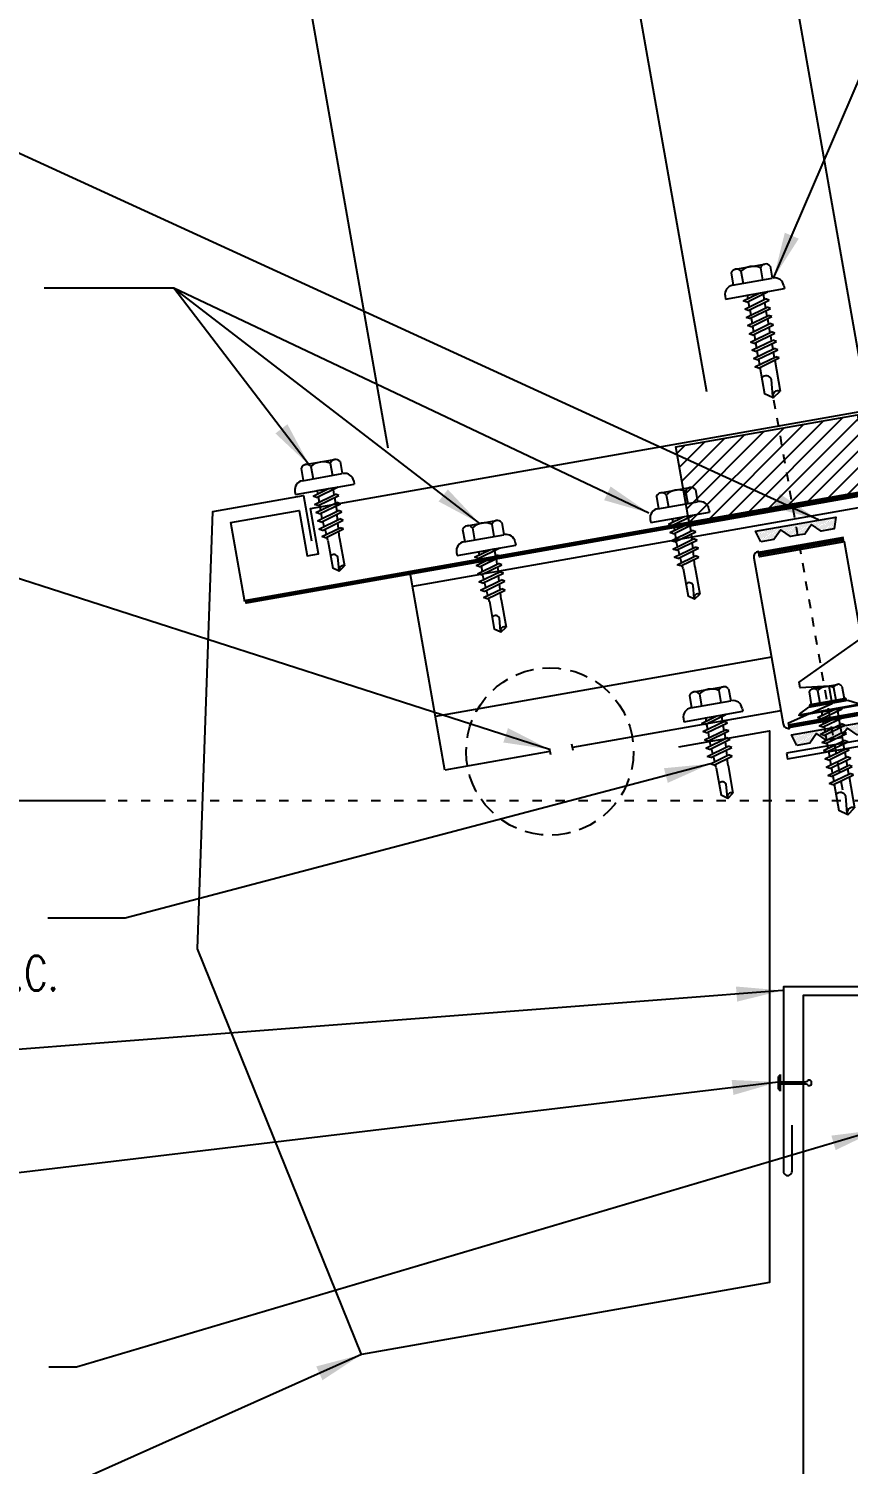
# Model space of a CAD drawing. Header units: inches. Extents: x 0.6 to 40.8, y 2.9 to 49.7.
# Drawn here: x 14.4 to 23.3, y 15.14 to 30.73 of the extents above; entities that cross this region are included whole.
import ezdxf

# ---------------------------------------------------------------- set-up
doc = ezdxf.new("R2010")
doc.units = ezdxf.units.IN
doc.header["$MEASUREMENT"] = 0
for name, pattern in [('ACAD_ISO07W100', [3, 0, -3]), ('DASH3', [0.125, 0.0625, -0.0625]), ('HIDDEN', [0.375, 0.25, -0.125])]:
    doc.linetypes.add(name, pattern=pattern)
for name, color, linetype in [('ANNOBJ', 7, 'Continuous'), ('CLO', 3, 'Continuous'), ('DIM', 7, 'Continuous'), ('FASTENER', 9, 'Continuous'), ('PANEL', 11, 'Continuous'), ('SEALANT', 8, 'Continuous'), ('STLA', 12, 'Continuous'), ('STLB', 5, 'Continuous'), ('TAPE', 8, 'Continuous'), ('TEXT', 2, 'Continuous'), ('TRIM', 6, 'Continuous')]:
    doc.layers.add(name, color=color, linetype=linetype)
doc.styles.add('TEXT1', font='ROMANS.shx', dxfattribs={"width": 0.75, "height": 0.375})
doc.dimstyles.new('DETAIL', dxfattribs={"dimscale": 4, "dimtxt": 0.09375, "dimasz": 0.0625, "dimexe": 0.0625, "dimexo": 0.125, "dimgap": 0.0625, "dimtad": 1, "dimdec": 4, "dimzin": 3, "dimdsep": 46, "dimlunit": 4, "dimtxsty": 'TEXT1', "dimblk": 'ARCHTICK', "dimcen": 0.0625, "dimclrd": 7, "dimclre": 7, "dimclrt": 2, "dimadec": 0, "dimazin": 0, "dimtfac": 0.59375, "dimtdec": 4, "dimtmove": 0, "dimatfit": 3, "dimfxl": 0, "dimfrac": 2, "dimtolj": 1, "dimtzin": 3, "dimarcsym": 0})
doc.dimstyles.new('DETAIL$7', dxfattribs={"dimscale": 4, "dimtxt": 0.09375, "dimasz": 0.125, "dimexe": 0.0625, "dimexo": 0.125, "dimgap": 0.0625, "dimtad": 1, "dimdec": 4, "dimzin": 3, "dimdsep": 46, "dimlunit": 4, "dimtxsty": 'TEXT1', "dimblk": 'ARCHTICK', "dimcen": 0.0625, "dimclrd": 7, "dimclre": 7, "dimclrt": 2, "dimadec": 0, "dimazin": 0, "dimtfac": 0.59375, "dimtdec": 4, "dimtmove": 0, "dimatfit": 3, "dimfxl": 0, "dimfrac": 2, "dimtolj": 1, "dimtzin": 3, "dimarcsym": 0})

# ---------------------------------------------------------------- blocks, each defined once
blk = doc.blocks.new('MB_GSTRP')
at = {"layer": 'STLB'}
blk.add_lwpolyline([(0, -0.875), (0, 0), (0.75, 0), (0.75, -0.5), (0.875, -0.5), (0.875, 0), (9.125, 0), (9.125, -0.5), (9.25, -0.5), (9.25, 0), (10, 0), (10, -0.875)], dxfattribs=at)
at = {"layer": 'STLB', "const_width": 0.0478}
blk.add_lwpolyline([(10, -0.875), (0, -0.875)], dxfattribs=at)
blk = doc.blocks.new('MB_DW4')
at = {"layer": 'FASTENER'}
for p, q in [((-0.163, 0.337), (0.159, 0.337)), ((-0.226, 0.171), (0.214, 0.171)), ((-0.217, 0.305), (-0.217, 0.171)), ((-0.108, 0.305), (-0.108, 0.171)), ((0.105, 0.305), (0.105, 0.171)), ((0.214, 0.305), (0.214, 0.171)), ((-0.326, 0.071), (-0.326, 0.037)), ((-0.326, 0.037), (0.322, 0.037)), ((-0.141, -0.014), (0.037, 0.037)), ((-0.105, -0.034), (0.137, 0.035)), ((-0.088, 0.037), (-0.088, 0.001)), ((-0.088, 0.037), (0.085, 0.037)), ((0.085, 0.037), (0.134, 0.037)), ((0.085, 0.02), (0.085, -0.041)), ((0.137, 0.035), (0.134, 0.037)), ((0.322, 0.071), (0.322, 0.037)), ((-0.105, -0.034), (-0.141, -0.014)), ((-0.141, -0.105), (0.102, -0.036)), ((-0.105, -0.125), (-0.141, -0.105)), ((-0.141, -0.196), (0.102, -0.127)), ((-0.105, -0.125), (0.137, -0.056)), ((-0.105, -0.216), (0.137, -0.147)), ((-0.088, -0.029), (-0.088, -0.09)), ((-0.088, -0.12), (-0.088, -0.181)), ((0.085, -0.071), (0.085, -0.131)), ((0.137, -0.056), (0.102, -0.036)), ((0.137, -0.147), (0.102, -0.127)), ((-0.105, -0.216), (-0.141, -0.196)), ((-0.141, -0.287), (0.102, -0.217)), ((-0.105, -0.307), (-0.141, -0.287)), ((-0.141, -0.378), (0.102, -0.308)), ((-0.105, -0.307), (0.137, -0.238)), ((-0.084, -0.27), (-0.088, -0.211)), ((-0.078, -0.36), (-0.082, -0.3)), ((0.077, -0.315), (0.082, -0.253)), ((0.084, -0.223), (0.085, -0.211)), ((0.085, -0.162), (0.085, -0.211)), ((0.137, -0.238), (0.102, -0.217)), ((0.137, -0.328), (0.102, -0.308)), ((-0.105, -0.398), (-0.141, -0.378)), ((-0.122, -0.463), (0.089, -0.403)), ((-0.086, -0.483), (-0.122, -0.463)), ((-0.105, -0.398), (0.137, -0.328)), ((-0.086, -0.483), (0.124, -0.423)), ((-0.071, -0.449), (-0.075, -0.389)), ((0.063, -0.515), (0.068, -0.439)), ((0.071, -0.408), (0.075, -0.346)), ((0.124, -0.423), (0.089, -0.403)), ((-0.066, -0.516), (-0.069, -0.478)), ((-0.066, -0.516), (-0.066, -0.82)), ((0.063, -0.516), (0.063, -0.82)), ((-0.003, -0.854), (0.009, -0.714)), ((-0.002, -0.866), (-0.066, -0.82)), ((-0.002, -0.866), (0.063, -0.82))]:
    blk.add_line(p, q, dxfattribs=at)
for centre, radius, start, end in [((-0.163, 0.274), 0.0628, 29.8754, 150.1246), ((-0.002, 0.141), 0.196, 56.9974, 123.0026), ((0.159, 0.274), 0.0628, 29.8754, 150.1246), ((-0.226, 0.071), 0.1, 90, 180), ((0.222, 0.071), 0.1, 0, 90), ((0.073, -0.516), 0.01, 175.9484, 180), ((-0.036, -0.723), 0.0461, 11.1445, 130.906), ((0.039, -0.855), 0.0422, 55.4585, 194.8454)]:
    blk.add_arc(centre, radius, start, end, dxfattribs=at)
blk = doc.blocks.new('MB_DW3')
at = {"layer": 'FASTENER'}
for p, q in [((-0.161, 0.337), (0.161, 0.337)), ((-0.224, 0.171), (0.215, 0.171)), ((-0.215, 0.305), (-0.215, 0.171)), ((-0.107, 0.305), (-0.107, 0.171)), ((0.107, 0.305), (0.107, 0.171)), ((0.215, 0.305), (0.215, 0.171)), ((-0.324, 0.071), (-0.324, 0.037)), ((-0.324, 0.037), (0.324, 0.037)), ((-0.139, -0.016), (0.046, 0.037)), ((-0.104, -0.036), (0.139, 0.033)), ((-0.086, 0.037), (0.086, 0.037)), ((-0.086, 0.037), (-0.086, -0.001)), ((0.086, 0.037), (0.133, 0.037)), ((0.086, 0.018), (0.086, -0.042)), ((0.139, 0.033), (0.133, 0.037)), ((0.324, 0.071), (0.324, 0.037)), ((-0.104, -0.036), (-0.139, -0.016)), ((-0.139, -0.107), (0.104, -0.038)), ((-0.104, -0.127), (-0.139, -0.107)), ((-0.139, -0.198), (0.104, -0.128)), ((-0.104, -0.127), (0.139, -0.058)), ((-0.104, -0.218), (0.139, -0.149)), ((-0.086, -0.031), (-0.086, -0.092)), ((-0.086, -0.122), (-0.086, -0.183)), ((0.086, -0.073), (0.086, -0.133)), ((0.139, -0.058), (0.104, -0.038)), ((0.139, -0.149), (0.104, -0.128)), ((-0.104, -0.218), (-0.139, -0.198)), ((-0.139, -0.289), (0.104, -0.219)), ((-0.104, -0.309), (-0.139, -0.289)), ((-0.139, -0.38), (0.104, -0.31)), ((-0.104, -0.309), (0.139, -0.239)), ((-0.086, -0.213), (-0.086, -0.274)), ((-0.086, -0.304), (-0.086, -0.364)), ((0.086, -0.164), (0.086, -0.224)), ((0.086, -0.255), (0.086, -0.315)), ((0.139, -0.239), (0.104, -0.219)), ((0.139, -0.33), (0.104, -0.31)), ((-0.104, -0.4), (-0.139, -0.38)), ((-0.139, -0.47), (0.104, -0.401)), ((-0.104, -0.4), (0.139, -0.33)), ((-0.104, -0.491), (0.139, -0.421)), ((-0.086, -0.395), (-0.086, -0.455)), ((0.086, -0.345), (0.086, -0.406)), ((0.086, -0.436), (0.086, -0.497)), ((0.139, -0.421), (0.104, -0.401)), ((-0.104, -0.491), (-0.139, -0.47)), ((-0.139, -0.561), (0.104, -0.492)), ((-0.104, -0.581), (-0.139, -0.561)), ((-0.139, -0.652), (0.104, -0.583)), ((-0.104, -0.581), (0.139, -0.512)), ((-0.104, -0.672), (0.139, -0.603)), ((-0.086, -0.486), (-0.086, -0.546)), ((-0.086, -0.577), (-0.086, -0.637)), ((0.086, -0.527), (0.086, -0.588)), ((0.086, -0.618), (0.086, -0.679)), ((0.139, -0.512), (0.104, -0.492)), ((0.139, -0.603), (0.104, -0.583)), ((-0.104, -0.672), (-0.139, -0.652)), ((-0.139, -0.743), (0.104, -0.674)), ((-0.104, -0.763), (-0.139, -0.743)), ((-0.104, -0.763), (0.139, -0.694)), ((-0.086, -0.667), (-0.086, -0.728)), ((-0.086, -0.758), (-0.086, -1.05)), ((0.086, -0.709), (0.086, -1.05)), ((0.139, -0.694), (0.104, -0.674)), ((-0.002, -1.095), (0.014, -0.909)), ((0, -1.111), (-0.086, -1.05)), ((0, -1.111), (0.086, -1.05))]:
    blk.add_line(p, q, dxfattribs=at)
for centre, radius, start, end in [((-0.161, 0.274), 0.0628, 29.8754, 150.1246), ((0, 0.141), 0.196, 56.9974, 123.0026), ((0.161, 0.274), 0.0628, 29.8754, 150.1246), ((-0.224, 0.071), 0.1, 90, 180), ((0.224, 0.071), 0.1, 0, 90), ((-0.046, -0.921), 0.0615, 11.1445, 130.906), ((0.054, -1.097), 0.0563, 55.4585, 194.8454)]:
    blk.add_arc(centre, radius, start, end, dxfattribs=at)
blk = doc.blocks.new('_ArchTick')
at = {"color": 0, "linetype": 'ByBlock', "const_width": 0.15}
blk.add_lwpolyline([(-0.5, -0.5), (0.5, 0.5)], dxfattribs=at)
blk = doc.blocks.new('*D30')
at = {"layer": 'DEFPOINTS', "color": 0}
for p in [(20.07, 36.374), (21.847, 26.294), (18.387, 25.684)]:
    blk.add_point(p, dxfattribs=at)
at = {"layer": 'DIM', "color": 7, "lineweight": -2}
for p, q in [((21.76, 26.787), (20.026, 36.62)), ((16.609, 35.764), (20.07, 36.374)), ((18.3, 26.176), (16.566, 36.01))]:
    blk.add_line(p, q, dxfattribs=at)
at = {"layer": 'DIM', "color": 7, "lineweight": -2, "xscale": 0.25, "yscale": 0.25, "zscale": 0.25}
for p, rotation in [((20.07, 36.374), 10.00000000000033), ((16.609, 35.764), 190.0000000000004)]:
    blk.add_blockref('_ArchTick', p, dxfattribs=dict(at, rotation=rotation))
at = {"layer": 'DIM', "color": 2, "insert": (18.246, 36.596), "char_height": 0.375, "attachment_point": 5, "rotation": 10, "style": 'TEXT1'}
blk.add_mtext('\\A1;3 1/2"', dxfattribs=at)
blk = doc.blocks.new('MB_UDICM')
at = {"layer": 'CLO'}
blk.add_lwpolyline([(0, 1), (0, 0.06, 0.414337), (0.06, 0), (0.06, 0.06), (0.562, 0.187), (0.562, 0.375), (0.25, 0.413), (0.25, 0.476), (1, 0.828), (1, 1.89), (0.06, 1.89), (0.06, 1.95, 0.414214), (0, 1.89)], format="xyb", close=True, dxfattribs=at)
at = {"layer": 'CLO', "const_width": 0.0478}
for points in [[(0.06, 1.926), (1, 1.926)], [(0.06, 0.024), (1.56, 0.024)]]:
    blk.add_lwpolyline(points, dxfattribs=at)
blk = doc.blocks.new('*X4')
at = {"color": 0}
for p, q in [((-0.434, 0.135), (-0.434, 0.135)), ((-0.434, 0.123), (-0.434, 0.123)), ((-0.422, 0.141), (-0.422, 0.141)), ((-0.422, 0.129), (-0.422, 0.129)), ((-0.422, 0.117), (-0.422, 0.117)), ((-0.422, 0.105), (-0.422, 0.105)), ((-0.422, 0.094), (-0.422, 0.094)), ((-0.422, 0.082), (-0.422, 0.082)), ((-0.41, 0.135), (-0.41, 0.135)), ((-0.41, 0.123), (-0.41, 0.123)), ((-0.41, 0.111), (-0.41, 0.111)), ((-0.41, 0.1), (-0.41, 0.1)), ((-0.41, 0.088), (-0.41, 0.088)), ((-0.41, 0.076), (-0.41, 0.076)), ((-0.41, 0.064), (-0.41, 0.064)), ((-0.41, 0.053), (-0.41, 0.053)), ((-0.41, 0.041), (-0.41, 0.041)), ((-0.398, 0.141), (-0.398, 0.141)), ((-0.398, 0.129), (-0.398, 0.129)), ((-0.398, 0.117), (-0.398, 0.117)), ((-0.398, 0.105), (-0.398, 0.105)), ((-0.398, 0.094), (-0.398, 0.094)), ((-0.398, 0.082), (-0.398, 0.082)), ((-0.398, 0.07), (-0.398, 0.07)), ((-0.398, 0.059), (-0.398, 0.059)), ((-0.398, 0.047), (-0.398, 0.047)), ((-0.398, 0.035), (-0.398, 0.035)), ((-0.398, 0.023), (-0.398, 0.023)), ((-0.387, 0.135), (-0.387, 0.135)), ((-0.387, 0.123), (-0.387, 0.123)), ((-0.387, 0.111), (-0.387, 0.111)), ((-0.387, 0.1), (-0.387, 0.1)), ((-0.387, 0.088), (-0.387, 0.088)), ((-0.387, 0.076), (-0.387, 0.076)), ((-0.387, 0.064), (-0.387, 0.064)), ((-0.387, 0.053), (-0.387, 0.053)), ((-0.387, 0.041), (-0.387, 0.041)), ((-0.387, 0.029), (-0.387, 0.029)), ((-0.375, 0.141), (-0.375, 0.141)), ((-0.375, 0.129), (-0.375, 0.129)), ((-0.375, 0.117), (-0.375, 0.117)), ((-0.375, 0.105), (-0.375, 0.105)), ((-0.375, 0.094), (-0.375, 0.094)), ((-0.375, 0.082), (-0.375, 0.082)), ((-0.375, 0.07), (-0.375, 0.07)), ((-0.375, 0.059), (-0.375, 0.059)), ((-0.375, 0.047), (-0.375, 0.047)), ((-0.375, 0.035), (-0.375, 0.035)), ((-0.375, 0.023), (-0.375, 0.023)), ((-0.363, 0.135), (-0.363, 0.135)), ((-0.363, 0.123), (-0.363, 0.123)), ((-0.363, 0.111), (-0.363, 0.111)), ((-0.363, 0.1), (-0.363, 0.1)), ((-0.363, 0.088), (-0.363, 0.088)), ((-0.363, 0.076), (-0.363, 0.076)), ((-0.363, 0.064), (-0.363, 0.064)), ((-0.363, 0.053), (-0.363, 0.053)), ((-0.363, 0.041), (-0.363, 0.041)), ((-0.363, 0.029), (-0.363, 0.029)), ((-0.352, 0.141), (-0.352, 0.141)), ((-0.352, 0.129), (-0.352, 0.129)), ((-0.352, 0.117), (-0.352, 0.117)), ((-0.352, 0.105), (-0.352, 0.105)), ((-0.352, 0.094), (-0.352, 0.094)), ((-0.352, 0.082), (-0.352, 0.082)), ((-0.352, 0.07), (-0.352, 0.07)), ((-0.352, 0.059), (-0.352, 0.059)), ((-0.352, 0.047), (-0.352, 0.047)), ((-0.352, 0.035), (-0.352, 0.035)), ((-0.352, 0.023), (-0.352, 0.023)), ((-0.34, 0.135), (-0.34, 0.135)), ((-0.34, 0.123), (-0.34, 0.123)), ((-0.34, 0.111), (-0.34, 0.111)), ((-0.34, 0.1), (-0.34, 0.1)), ((-0.34, 0.088), (-0.34, 0.088)), ((-0.34, 0.076), (-0.34, 0.076)), ((-0.34, 0.064), (-0.34, 0.064)), ((-0.34, 0.053), (-0.34, 0.053)), ((-0.34, 0.041), (-0.34, 0.041)), ((-0.34, 0.029), (-0.34, 0.029)), ((-0.328, 0.141), (-0.328, 0.141)), ((-0.328, 0.129), (-0.328, 0.129)), ((-0.328, 0.117), (-0.328, 0.117)), ((-0.328, 0.105), (-0.328, 0.105)), ((-0.328, 0.094), (-0.328, 0.094)), ((-0.328, 0.082), (-0.328, 0.082)), ((-0.328, 0.07), (-0.328, 0.07)), ((-0.328, 0.059), (-0.328, 0.059)), ((-0.328, 0.047), (-0.328, 0.047)), ((-0.328, 0.035), (-0.328, 0.035)), ((-0.328, 0.023), (-0.328, 0.023)), ((-0.316, 0.135), (-0.316, 0.135)), ((-0.316, 0.123), (-0.316, 0.123)), ((-0.316, 0.111), (-0.316, 0.111)), ((-0.316, 0.1), (-0.316, 0.1)), ((-0.316, 0.088), (-0.316, 0.088)), ((-0.316, 0.076), (-0.316, 0.076)), ((-0.316, 0.064), (-0.316, 0.064)), ((-0.316, 0.053), (-0.316, 0.053)), ((-0.316, 0.041), (-0.316, 0.041)), ((-0.316, 0.029), (-0.316, 0.029)), ((-0.305, 0.141), (-0.305, 0.141)), ((-0.305, 0.129), (-0.305, 0.129)), ((-0.305, 0.117), (-0.305, 0.117)), ((-0.305, 0.105), (-0.305, 0.105)), ((-0.305, 0.094), (-0.305, 0.094)), ((-0.305, 0.082), (-0.305, 0.082)), ((-0.305, 0.07), (-0.305, 0.07)), ((-0.305, 0.059), (-0.305, 0.059)), ((-0.305, 0.047), (-0.305, 0.047)), ((-0.305, 0.035), (-0.305, 0.035)), ((-0.305, 0.023), (-0.305, 0.023)), ((-0.293, 0.135), (-0.293, 0.135)), ((-0.293, 0.123), (-0.293, 0.123)), ((-0.293, 0.111), (-0.293, 0.111)), ((-0.293, 0.1), (-0.293, 0.1)), ((-0.293, 0.088), (-0.293, 0.088)), ((-0.293, 0.076), (-0.293, 0.076)), ((-0.293, 0.064), (-0.293, 0.064)), ((-0.293, 0.053), (-0.293, 0.053)), ((-0.293, 0.041), (-0.293, 0.041)), ((-0.293, 0.029), (-0.293, 0.029)), ((-0.281, 0.141), (-0.281, 0.141)), ((-0.281, 0.129), (-0.281, 0.129)), ((-0.281, 0.117), (-0.281, 0.117)), ((-0.281, 0.105), (-0.281, 0.105)), ((-0.281, 0.094), (-0.281, 0.094)), ((-0.281, 0.082), (-0.281, 0.082)), ((-0.281, 0.07), (-0.281, 0.07)), ((-0.281, 0.059), (-0.281, 0.059)), ((-0.281, 0.047), (-0.281, 0.047)), ((-0.281, 0.035), (-0.281, 0.035)), ((-0.281, 0.023), (-0.281, 0.023)), ((-0.27, 0.135), (-0.27, 0.135)), ((-0.27, 0.123), (-0.27, 0.123)), ((-0.27, 0.111), (-0.27, 0.111)), ((-0.27, 0.1), (-0.27, 0.1)), ((-0.27, 0.088), (-0.27, 0.088)), ((-0.27, 0.076), (-0.27, 0.076)), ((-0.27, 0.064), (-0.27, 0.064)), ((-0.27, 0.053), (-0.27, 0.053)), ((-0.27, 0.041), (-0.27, 0.041)), ((-0.27, 0.029), (-0.27, 0.029)), ((-0.258, 0.141), (-0.258, 0.141)), ((-0.258, 0.129), (-0.258, 0.129)), ((-0.258, 0.117), (-0.258, 0.117)), ((-0.258, 0.105), (-0.258, 0.105)), ((-0.258, 0.094), (-0.258, 0.094)), ((-0.258, 0.082), (-0.258, 0.082)), ((-0.258, 0.07), (-0.258, 0.07)), ((-0.258, 0.059), (-0.258, 0.059)), ((-0.258, 0.047), (-0.258, 0.047)), ((-0.258, 0.035), (-0.258, 0.035)), ((-0.258, 0.023), (-0.258, 0.023)), ((-0.246, 0.135), (-0.246, 0.135)), ((-0.246, 0.123), (-0.246, 0.123)), ((-0.246, 0.111), (-0.246, 0.111)), ((-0.246, 0.1), (-0.246, 0.1)), ((-0.246, 0.088), (-0.246, 0.088)), ((-0.246, 0.076), (-0.246, 0.076)), ((-0.246, 0.064), (-0.246, 0.064)), ((-0.246, 0.053), (-0.246, 0.053)), ((-0.246, 0.041), (-0.246, 0.041)), ((-0.234, 0.141), (-0.234, 0.141)), ((-0.234, 0.129), (-0.234, 0.129)), ((-0.234, 0.117), (-0.234, 0.117)), ((-0.234, 0.105), (-0.234, 0.105)), ((-0.234, 0.094), (-0.234, 0.094)), ((-0.234, 0.082), (-0.234, 0.082)), ((-0.234, 0.07), (-0.234, 0.07)), ((-0.234, 0.059), (-0.234, 0.059)), ((-0.234, 0.047), (-0.234, 0.047)), ((-0.223, 0.135), (-0.223, 0.135)), ((-0.223, 0.123), (-0.223, 0.123)), ((-0.223, 0.111), (-0.223, 0.111)), ((-0.223, 0.1), (-0.223, 0.1)), ((-0.223, 0.088), (-0.223, 0.088)), ((-0.223, 0.076), (-0.223, 0.076)), ((-0.223, 0.064), (-0.223, 0.064)), ((-0.211, 0.141), (-0.211, 0.141)), ((-0.211, 0.129), (-0.211, 0.129)), ((-0.211, 0.117), (-0.211, 0.117)), ((-0.211, 0.105), (-0.211, 0.105)), ((-0.211, 0.094), (-0.211, 0.094)), ((-0.211, 0.082), (-0.211, 0.082)), ((-0.211, 0.07), (-0.211, 0.07)), ((-0.199, 0.135), (-0.199, 0.135)), ((-0.199, 0.123), (-0.199, 0.123)), ((-0.199, 0.111), (-0.199, 0.111)), ((-0.199, 0.1), (-0.199, 0.1)), ((-0.199, 0.088), (-0.199, 0.088)), ((-0.188, 0.141), (-0.188, 0.141)), ((-0.188, 0.129), (-0.188, 0.129)), ((-0.188, 0.117), (-0.188, 0.117)), ((-0.188, 0.105), (-0.188, 0.105)), ((-0.188, 0.094), (-0.188, 0.094)), ((-0.176, 0.135), (-0.176, 0.135)), ((-0.176, 0.123), (-0.176, 0.123)), ((-0.176, 0.111), (-0.176, 0.111)), ((-0.164, 0.141), (-0.164, 0.141)), ((-0.164, 0.129), (-0.164, 0.129)), ((-0.164, 0.117), (-0.164, 0.117)), ((-0.164, 0.105), (-0.164, 0.105)), ((-0.152, 0.135), (-0.152, 0.135)), ((-0.152, 0.123), (-0.152, 0.123)), ((-0.152, 0.111), (-0.152, 0.111)), ((-0.152, 0.1), (-0.152, 0.1)), ((-0.141, 0.141), (-0.141, 0.141)), ((-0.141, 0.129), (-0.141, 0.129)), ((-0.141, 0.117), (-0.141, 0.117)), ((-0.141, 0.105), (-0.141, 0.105)), ((-0.141, 0.094), (-0.141, 0.094)), ((-0.141, 0.082), (-0.141, 0.082)), ((-0.129, 0.135), (-0.129, 0.135)), ((-0.129, 0.123), (-0.129, 0.123)), ((-0.129, 0.111), (-0.129, 0.111)), ((-0.129, 0.1), (-0.129, 0.1)), ((-0.129, 0.088), (-0.129, 0.088)), ((-0.129, 0.076), (-0.129, 0.076)), ((-0.117, 0.141), (-0.117, 0.141)), ((-0.117, 0.129), (-0.117, 0.129)), ((-0.117, 0.117), (-0.117, 0.117)), ((-0.117, 0.105), (-0.117, 0.105)), ((-0.117, 0.094), (-0.117, 0.094)), ((-0.117, 0.082), (-0.117, 0.082)), ((-0.117, 0.07), (-0.117, 0.07)), ((-0.117, 0.059), (-0.117, 0.059)), ((-0.105, 0.135), (-0.105, 0.135)), ((-0.105, 0.123), (-0.105, 0.123)), ((-0.105, 0.111), (-0.105, 0.111)), ((-0.105, 0.1), (-0.105, 0.1)), ((-0.105, 0.088), (-0.105, 0.088)), ((-0.105, 0.076), (-0.105, 0.076)), ((-0.105, 0.064), (-0.105, 0.064)), ((-0.105, 0.053), (-0.105, 0.053)), ((-0.094, 0.141), (-0.094, 0.141)), ((-0.094, 0.129), (-0.094, 0.129)), ((-0.094, 0.117), (-0.094, 0.117)), ((-0.094, 0.105), (-0.094, 0.105)), ((-0.094, 0.094), (-0.094, 0.094)), ((-0.094, 0.082), (-0.094, 0.082)), ((-0.094, 0.07), (-0.094, 0.07)), ((-0.094, 0.059), (-0.094, 0.059)), ((-0.094, 0.047), (-0.094, 0.047)), ((-0.094, 0.035), (-0.094, 0.035)), ((-0.082, 0.135), (-0.082, 0.135)), ((-0.082, 0.123), (-0.082, 0.123)), ((-0.082, 0.111), (-0.082, 0.111)), ((-0.082, 0.1), (-0.082, 0.1)), ((-0.082, 0.088), (-0.082, 0.088)), ((-0.082, 0.076), (-0.082, 0.076)), ((-0.082, 0.064), (-0.082, 0.064)), ((-0.082, 0.053), (-0.082, 0.053)), ((-0.082, 0.041), (-0.082, 0.041)), ((-0.082, 0.029), (-0.082, 0.029)), ((-0.07, 0.141), (-0.07, 0.141)), ((-0.07, 0.129), (-0.07, 0.129)), ((-0.07, 0.117), (-0.07, 0.117)), ((-0.07, 0.105), (-0.07, 0.105)), ((-0.07, 0.094), (-0.07, 0.094)), ((-0.07, 0.082), (-0.07, 0.082)), ((-0.07, 0.07), (-0.07, 0.07)), ((-0.07, 0.059), (-0.07, 0.059)), ((-0.07, 0.047), (-0.07, 0.047)), ((-0.07, 0.035), (-0.07, 0.035)), ((-0.07, 0.023), (-0.07, 0.023)), ((-0.059, 0.135), (-0.059, 0.135)), ((-0.059, 0.123), (-0.059, 0.123)), ((-0.059, 0.111), (-0.059, 0.111)), ((-0.059, 0.1), (-0.059, 0.1)), ((-0.059, 0.088), (-0.059, 0.088)), ((-0.059, 0.076), (-0.059, 0.076)), ((-0.059, 0.064), (-0.059, 0.064)), ((-0.059, 0.053), (-0.059, 0.053)), ((-0.059, 0.041), (-0.059, 0.041)), ((-0.059, 0.029), (-0.059, 0.029)), ((-0.047, 0.141), (-0.047, 0.141)), ((-0.047, 0.129), (-0.047, 0.129)), ((-0.047, 0.117), (-0.047, 0.117)), ((-0.047, 0.105), (-0.047, 0.105)), ((-0.047, 0.094), (-0.047, 0.094)), ((-0.047, 0.082), (-0.047, 0.082)), ((-0.047, 0.07), (-0.047, 0.07)), ((-0.047, 0.059), (-0.047, 0.059)), ((-0.047, 0.047), (-0.047, 0.047)), ((-0.047, 0.035), (-0.047, 0.035)), ((-0.047, 0.023), (-0.047, 0.023)), ((-0.035, 0.135), (-0.035, 0.135)), ((-0.035, 0.123), (-0.035, 0.123)), ((-0.035, 0.111), (-0.035, 0.111)), ((-0.035, 0.1), (-0.035, 0.1)), ((-0.035, 0.088), (-0.035, 0.088)), ((-0.035, 0.076), (-0.035, 0.076)), ((-0.035, 0.064), (-0.035, 0.064)), ((-0.035, 0.053), (-0.035, 0.053)), ((-0.035, 0.041), (-0.035, 0.041)), ((-0.035, 0.029), (-0.035, 0.029)), ((-0.023, 0.141), (-0.023, 0.141)), ((-0.023, 0.129), (-0.023, 0.129)), ((-0.023, 0.117), (-0.023, 0.117)), ((-0.023, 0.105), (-0.023, 0.105)), ((-0.023, 0.094), (-0.023, 0.094)), ((-0.023, 0.082), (-0.023, 0.082)), ((-0.023, 0.07), (-0.023, 0.07)), ((-0.023, 0.059), (-0.023, 0.059)), ((-0.023, 0.047), (-0.023, 0.047)), ((-0.023, 0.035), (-0.023, 0.035)), ((-0.023, 0.023), (-0.023, 0.023)), ((-0.012, 0.135), (-0.012, 0.135)), ((-0.012, 0.123), (-0.012, 0.123)), ((-0.012, 0.111), (-0.012, 0.111)), ((-0.012, 0.1), (-0.012, 0.1)), ((-0.012, 0.088), (-0.012, 0.088)), ((-0.012, 0.076), (-0.012, 0.076)), ((-0.012, 0.064), (-0.012, 0.064)), ((-0.012, 0.053), (-0.012, 0.053)), ((-0.012, 0.041), (-0.012, 0.041)), ((-0.012, 0.029), (-0.012, 0.029)), ((0, 0.141), (0, 0.141)), ((0, 0.129), (0, 0.129)), ((0, 0.117), (0, 0.117)), ((0, 0.105), (0, 0.105)), ((0, 0.094), (0, 0.094)), ((0, 0.082), (0, 0.082)), ((0, 0.07), (0, 0.07)), ((0, 0.059), (0, 0.059)), ((0, 0.047), (0, 0.047)), ((0, 0.035), (0, 0.035)), ((0, 0.023), (0, 0.023)), ((0.012, 0.135), (0.012, 0.135)), ((0.012, 0.123), (0.012, 0.123)), ((0.012, 0.111), (0.012, 0.111)), ((0.012, 0.1), (0.012, 0.1)), ((0.012, 0.088), (0.012, 0.088)), ((0.012, 0.076), (0.012, 0.076)), ((0.012, 0.064), (0.012, 0.064)), ((0.012, 0.053), (0.012, 0.053)), ((0.012, 0.041), (0.012, 0.041)), ((0.012, 0.029), (0.012, 0.029)), ((0.023, 0.141), (0.023, 0.141)), ((0.023, 0.129), (0.023, 0.129)), ((0.023, 0.117), (0.023, 0.117)), ((0.023, 0.105), (0.023, 0.105)), ((0.023, 0.094), (0.023, 0.094)), ((0.023, 0.082), (0.023, 0.082)), ((0.023, 0.07), (0.023, 0.07)), ((0.023, 0.059), (0.023, 0.059)), ((0.023, 0.047), (0.023, 0.047)), ((0.023, 0.035), (0.023, 0.035)), ((0.023, 0.023), (0.023, 0.023)), ((0.035, 0.135), (0.035, 0.135)), ((0.035, 0.123), (0.035, 0.123)), ((0.035, 0.111), (0.035, 0.111)), ((0.035, 0.1), (0.035, 0.1)), ((0.035, 0.088), (0.035, 0.088)), ((0.035, 0.076), (0.035, 0.076)), ((0.035, 0.064), (0.035, 0.064)), ((0.035, 0.053), (0.035, 0.053)), ((0.035, 0.041), (0.035, 0.041)), ((0.035, 0.029), (0.035, 0.029)), ((0.047, 0.141), (0.047, 0.141)), ((0.047, 0.129), (0.047, 0.129)), ((0.047, 0.117), (0.047, 0.117)), ((0.047, 0.105), (0.047, 0.105)), ((0.047, 0.094), (0.047, 0.094)), ((0.047, 0.082), (0.047, 0.082)), ((0.047, 0.07), (0.047, 0.07)), ((0.047, 0.059), (0.047, 0.059)), ((0.047, 0.047), (0.047, 0.047)), ((0.047, 0.035), (0.047, 0.035)), ((0.047, 0.023), (0.047, 0.023)), ((0.059, 0.135), (0.059, 0.135)), ((0.059, 0.123), (0.059, 0.123)), ((0.059, 0.111), (0.059, 0.111)), ((0.059, 0.1), (0.059, 0.1)), ((0.059, 0.088), (0.059, 0.088)), ((0.059, 0.076), (0.059, 0.076)), ((0.059, 0.064), (0.059, 0.064)), ((0.059, 0.053), (0.059, 0.053)), ((0.059, 0.041), (0.059, 0.041)), ((0.059, 0.029), (0.059, 0.029)), ((0.07, 0.141), (0.07, 0.141)), ((0.07, 0.129), (0.07, 0.129)), ((0.07, 0.117), (0.07, 0.117)), ((0.07, 0.105), (0.07, 0.105)), ((0.07, 0.094), (0.07, 0.094)), ((0.07, 0.082), (0.07, 0.082)), ((0.07, 0.07), (0.07, 0.07)), ((0.07, 0.059), (0.07, 0.059)), ((0.07, 0.047), (0.07, 0.047)), ((0.07, 0.035), (0.07, 0.035)), ((0.07, 0.023), (0.07, 0.023)), ((0.082, 0.135), (0.082, 0.135)), ((0.082, 0.123), (0.082, 0.123)), ((0.082, 0.111), (0.082, 0.111)), ((0.082, 0.1), (0.082, 0.1)), ((0.082, 0.088), (0.082, 0.088)), ((0.082, 0.076), (0.082, 0.076)), ((0.082, 0.064), (0.082, 0.064)), ((0.082, 0.053), (0.082, 0.053)), ((0.082, 0.041), (0.082, 0.041)), ((0.082, 0.029), (0.082, 0.029)), ((0.094, 0.141), (0.094, 0.141)), ((0.094, 0.129), (0.094, 0.129)), ((0.094, 0.117), (0.094, 0.117)), ((0.094, 0.105), (0.094, 0.105)), ((0.094, 0.094), (0.094, 0.094)), ((0.094, 0.082), (0.094, 0.082)), ((0.094, 0.07), (0.094, 0.07)), ((0.094, 0.059), (0.094, 0.059)), ((0.094, 0.047), (0.094, 0.047)), ((0.094, 0.035), (0.094, 0.035)), ((0.105, 0.135), (0.105, 0.135)), ((0.105, 0.123), (0.105, 0.123)), ((0.105, 0.111), (0.105, 0.111)), ((0.105, 0.1), (0.105, 0.1)), ((0.105, 0.088), (0.105, 0.088)), ((0.105, 0.076), (0.105, 0.076)), ((0.105, 0.064), (0.105, 0.064)), ((0.105, 0.053), (0.105, 0.053)), ((0.117, 0.141), (0.117, 0.141)), ((0.117, 0.129), (0.117, 0.129)), ((0.117, 0.117), (0.117, 0.117)), ((0.117, 0.105), (0.117, 0.105)), ((0.117, 0.094), (0.117, 0.094)), ((0.117, 0.082), (0.117, 0.082)), ((0.117, 0.07), (0.117, 0.07)), ((0.117, 0.059), (0.117, 0.059)), ((0.129, 0.135), (0.129, 0.135)), ((0.129, 0.123), (0.129, 0.123)), ((0.129, 0.111), (0.129, 0.111)), ((0.129, 0.1), (0.129, 0.1)), ((0.129, 0.088), (0.129, 0.088)), ((0.129, 0.076), (0.129, 0.076)), ((0.141, 0.141), (0.141, 0.141)), ((0.141, 0.129), (0.141, 0.129)), ((0.141, 0.117), (0.141, 0.117)), ((0.141, 0.105), (0.141, 0.105)), ((0.141, 0.094), (0.141, 0.094)), ((0.141, 0.082), (0.141, 0.082)), ((0.152, 0.135), (0.152, 0.135)), ((0.152, 0.123), (0.152, 0.123)), ((0.152, 0.111), (0.152, 0.111)), ((0.152, 0.1), (0.152, 0.1)), ((0.164, 0.141), (0.164, 0.141)), ((0.164, 0.129), (0.164, 0.129)), ((0.164, 0.117), (0.164, 0.117)), ((0.164, 0.105), (0.164, 0.105)), ((0.176, 0.135), (0.176, 0.135)), ((0.176, 0.123), (0.176, 0.123)), ((0.176, 0.111), (0.176, 0.111)), ((0.188, 0.141), (0.188, 0.141)), ((0.188, 0.129), (0.188, 0.129)), ((0.188, 0.117), (0.188, 0.117)), ((0.188, 0.105), (0.188, 0.105)), ((0.188, 0.094), (0.188, 0.094)), ((0.199, 0.135), (0.199, 0.135)), ((0.199, 0.123), (0.199, 0.123)), ((0.199, 0.111), (0.199, 0.111)), ((0.199, 0.1), (0.199, 0.1)), ((0.199, 0.088), (0.199, 0.088)), ((0.211, 0.141), (0.211, 0.141)), ((0.211, 0.129), (0.211, 0.129)), ((0.211, 0.117), (0.211, 0.117)), ((0.211, 0.105), (0.211, 0.105)), ((0.211, 0.094), (0.211, 0.094)), ((0.211, 0.082), (0.211, 0.082)), ((0.211, 0.07), (0.211, 0.07)), ((0.223, 0.135), (0.223, 0.135)), ((0.223, 0.123), (0.223, 0.123)), ((0.223, 0.111), (0.223, 0.111)), ((0.223, 0.1), (0.223, 0.1)), ((0.223, 0.088), (0.223, 0.088)), ((0.223, 0.076), (0.223, 0.076)), ((0.223, 0.064), (0.223, 0.064)), ((0.234, 0.141), (0.234, 0.141)), ((0.234, 0.129), (0.234, 0.129)), ((0.234, 0.117), (0.234, 0.117)), ((0.234, 0.105), (0.234, 0.105)), ((0.234, 0.094), (0.234, 0.094)), ((0.234, 0.082), (0.234, 0.082)), ((0.234, 0.07), (0.234, 0.07)), ((0.234, 0.059), (0.234, 0.059)), ((0.234, 0.047), (0.234, 0.047)), ((0.246, 0.135), (0.246, 0.135)), ((0.246, 0.123), (0.246, 0.123)), ((0.246, 0.111), (0.246, 0.111)), ((0.246, 0.1), (0.246, 0.1)), ((0.246, 0.088), (0.246, 0.088)), ((0.246, 0.076), (0.246, 0.076)), ((0.246, 0.064), (0.246, 0.064)), ((0.246, 0.053), (0.246, 0.053)), ((0.246, 0.041), (0.246, 0.041)), ((0.258, 0.141), (0.258, 0.141)), ((0.258, 0.129), (0.258, 0.129)), ((0.258, 0.117), (0.258, 0.117)), ((0.258, 0.105), (0.258, 0.105)), ((0.258, 0.094), (0.258, 0.094)), ((0.258, 0.082), (0.258, 0.082)), ((0.258, 0.07), (0.258, 0.07)), ((0.258, 0.059), (0.258, 0.059)), ((0.258, 0.047), (0.258, 0.047)), ((0.258, 0.035), (0.258, 0.035)), ((0.258, 0.023), (0.258, 0.023)), ((0.27, 0.135), (0.27, 0.135)), ((0.27, 0.123), (0.27, 0.123)), ((0.27, 0.111), (0.27, 0.111)), ((0.27, 0.1), (0.27, 0.1)), ((0.27, 0.088), (0.27, 0.088)), ((0.27, 0.076), (0.27, 0.076)), ((0.27, 0.064), (0.27, 0.064)), ((0.27, 0.053), (0.27, 0.053)), ((0.27, 0.041), (0.27, 0.041)), ((0.27, 0.029), (0.27, 0.029)), ((0.281, 0.141), (0.281, 0.141)), ((0.281, 0.129), (0.281, 0.129)), ((0.281, 0.117), (0.281, 0.117)), ((0.281, 0.105), (0.281, 0.105)), ((0.281, 0.094), (0.281, 0.094)), ((0.281, 0.082), (0.281, 0.082)), ((0.281, 0.07), (0.281, 0.07)), ((0.281, 0.059), (0.281, 0.059)), ((0.281, 0.047), (0.281, 0.047)), ((0.281, 0.035), (0.281, 0.035)), ((0.281, 0.023), (0.281, 0.023)), ((0.293, 0.135), (0.293, 0.135)), ((0.293, 0.123), (0.293, 0.123)), ((0.293, 0.111), (0.293, 0.111)), ((0.293, 0.1), (0.293, 0.1)), ((0.293, 0.088), (0.293, 0.088)), ((0.293, 0.076), (0.293, 0.076)), ((0.293, 0.064), (0.293, 0.064)), ((0.293, 0.053), (0.293, 0.053)), ((0.293, 0.041), (0.293, 0.041)), ((0.293, 0.029), (0.293, 0.029)), ((0.305, 0.141), (0.305, 0.141)), ((0.305, 0.129), (0.305, 0.129)), ((0.305, 0.117), (0.305, 0.117)), ((0.305, 0.105), (0.305, 0.105)), ((0.305, 0.094), (0.305, 0.094)), ((0.305, 0.082), (0.305, 0.082)), ((0.305, 0.07), (0.305, 0.07)), ((0.305, 0.059), (0.305, 0.059)), ((0.305, 0.047), (0.305, 0.047)), ((0.305, 0.035), (0.305, 0.035)), ((0.305, 0.023), (0.305, 0.023)), ((0.316, 0.135), (0.316, 0.135)), ((0.316, 0.123), (0.316, 0.123)), ((0.316, 0.111), (0.316, 0.111)), ((0.316, 0.1), (0.316, 0.1)), ((0.316, 0.088), (0.316, 0.088)), ((0.316, 0.076), (0.316, 0.076)), ((0.316, 0.064), (0.316, 0.064)), ((0.316, 0.053), (0.316, 0.053)), ((0.316, 0.041), (0.316, 0.041)), ((0.316, 0.029), (0.316, 0.029)), ((0.328, 0.141), (0.328, 0.141)), ((0.328, 0.129), (0.328, 0.129)), ((0.328, 0.117), (0.328, 0.117)), ((0.328, 0.105), (0.328, 0.105)), ((0.328, 0.094), (0.328, 0.094)), ((0.328, 0.082), (0.328, 0.082)), ((0.328, 0.07), (0.328, 0.07)), ((0.328, 0.059), (0.328, 0.059)), ((0.328, 0.047), (0.328, 0.047)), ((0.328, 0.035), (0.328, 0.035)), ((0.328, 0.023), (0.328, 0.023)), ((0.34, 0.135), (0.34, 0.135)), ((0.34, 0.123), (0.34, 0.123)), ((0.34, 0.111), (0.34, 0.111)), ((0.34, 0.1), (0.34, 0.1)), ((0.34, 0.088), (0.34, 0.088)), ((0.34, 0.076), (0.34, 0.076)), ((0.34, 0.064), (0.34, 0.064)), ((0.34, 0.053), (0.34, 0.053)), ((0.34, 0.041), (0.34, 0.041)), ((0.34, 0.029), (0.34, 0.029)), ((0.352, 0.141), (0.352, 0.141)), ((0.352, 0.129), (0.352, 0.129)), ((0.352, 0.117), (0.352, 0.117)), ((0.352, 0.105), (0.352, 0.105)), ((0.352, 0.094), (0.352, 0.094)), ((0.352, 0.082), (0.352, 0.082)), ((0.352, 0.07), (0.352, 0.07)), ((0.352, 0.059), (0.352, 0.059)), ((0.352, 0.047), (0.352, 0.047)), ((0.352, 0.035), (0.352, 0.035)), ((0.352, 0.023), (0.352, 0.023)), ((0.363, 0.135), (0.363, 0.135)), ((0.363, 0.123), (0.363, 0.123)), ((0.363, 0.111), (0.363, 0.111)), ((0.363, 0.1), (0.363, 0.1)), ((0.363, 0.088), (0.363, 0.088)), ((0.363, 0.076), (0.363, 0.076)), ((0.363, 0.064), (0.363, 0.064)), ((0.363, 0.053), (0.363, 0.053)), ((0.363, 0.041), (0.363, 0.041)), ((0.363, 0.029), (0.363, 0.029)), ((0.375, 0.141), (0.375, 0.141)), ((0.375, 0.129), (0.375, 0.129)), ((0.375, 0.117), (0.375, 0.117)), ((0.375, 0.105), (0.375, 0.105)), ((0.375, 0.094), (0.375, 0.094)), ((0.375, 0.082), (0.375, 0.082)), ((0.375, 0.07), (0.375, 0.07)), ((0.375, 0.059), (0.375, 0.059)), ((0.375, 0.047), (0.375, 0.047)), ((0.375, 0.035), (0.375, 0.035)), ((0.375, 0.023), (0.375, 0.023)), ((0.387, 0.135), (0.387, 0.135)), ((0.387, 0.123), (0.387, 0.123)), ((0.387, 0.111), (0.387, 0.111)), ((0.387, 0.1), (0.387, 0.1)), ((0.387, 0.088), (0.387, 0.088)), ((0.387, 0.076), (0.387, 0.076)), ((0.387, 0.064), (0.387, 0.064)), ((0.387, 0.053), (0.387, 0.053)), ((0.387, 0.041), (0.387, 0.041)), ((0.387, 0.029), (0.387, 0.029)), ((0.398, 0.141), (0.398, 0.141)), ((0.398, 0.129), (0.398, 0.129)), ((0.398, 0.117), (0.398, 0.117)), ((0.398, 0.105), (0.398, 0.105)), ((0.398, 0.094), (0.398, 0.094)), ((0.398, 0.082), (0.398, 0.082)), ((0.398, 0.07), (0.398, 0.07)), ((0.398, 0.059), (0.398, 0.059)), ((0.398, 0.047), (0.398, 0.047)), ((0.398, 0.035), (0.398, 0.035)), ((0.398, 0.023), (0.398, 0.023)), ((0.41, 0.135), (0.41, 0.135)), ((0.41, 0.123), (0.41, 0.123)), ((0.41, 0.111), (0.41, 0.111)), ((0.41, 0.1), (0.41, 0.1)), ((0.41, 0.088), (0.41, 0.088)), ((0.41, 0.076), (0.41, 0.076)), ((0.41, 0.064), (0.41, 0.064)), ((0.41, 0.053), (0.41, 0.053)), ((0.41, 0.041), (0.41, 0.041)), ((0.422, 0.141), (0.422, 0.141)), ((0.422, 0.129), (0.422, 0.129)), ((0.422, 0.117), (0.422, 0.117)), ((0.422, 0.105), (0.422, 0.105)), ((0.422, 0.094), (0.422, 0.094)), ((0.422, 0.082), (0.422, 0.082)), ((0.434, 0.135), (0.434, 0.135)), ((0.434, 0.123), (0.434, 0.123))]:
    blk.add_line(p, q, dxfattribs=at)
blk = doc.blocks.new('MB_DBTAP')
at = {"layer": 'TAPE', "color": 9}
blk.add_lwpolyline([(-0.403, 0.018), (-0.442, 0.141), (0.442, 0.141), (0.403, 0.018), (0.26, 0.018), (0.17, 0.109), (0.079, 0.018), (0, 0.018), (-0.079, 0.018), (-0.17, 0.109), (-0.26, 0.018)], close=True, dxfattribs=at)
at = {"layer": 'TAPE', "color": 251}
blk.add_blockref('*X4', (0, 0), dxfattribs=at)
blk = doc.blocks.new('*D31')
at = {"layer": 'DEFPOINTS', "color": 0}
for p in [(21.738, 36.668), (23.515, 26.588), (21.847, 26.294)]:
    blk.add_point(p, dxfattribs=at)
at = {"layer": 'DIM', "color": 7, "lineweight": -2}
for p, q in [((21.738, 36.668), (25.344, 37.304)), ((23.428, 27.081), (21.694, 36.914)), ((20.07, 36.374), (21.738, 36.668)), ((21.76, 26.787), (20.026, 36.62))]:
    blk.add_line(p, q, dxfattribs=at)
at = {"layer": 'DIM', "color": 7, "lineweight": -2, "xscale": 0.25, "yscale": 0.25, "zscale": 0.25}
for p, rotation in [((21.738, 36.668), 9.99999999999995), ((20.07, 36.374), 189.9999999999999)]:
    blk.add_blockref('_ArchTick', p, dxfattribs=dict(at, rotation=rotation))
at = {"layer": 'DIM', "color": 2, "insert": (23.708, 37.777), "char_height": 0.375, "attachment_point": 5, "rotation": 10, "style": 'TEXT1'}
blk.add_mtext('\\A1;{WALL PANEL}\\P{THICKNESS}', dxfattribs=at)
blk = doc.blocks.new('MB_DW1')
at = {"layer": 'FASTENER'}
for p, q in [((-0.181, 0.276), (-0.181, 0.137)), ((-0.135, 0.302), (0.135, 0.302)), ((-0.089, 0.276), (-0.089, 0.137)), ((0.089, 0.276), (0.089, 0.137)), ((0.181, 0.276), (0.181, 0.137)), ((-0.217, 0.114), (-0.326, 0.059)), ((-0.326, 0.059), (-0.326, 0.049)), ((-0.326, 0.049), (0.326, 0.049)), ((-0.217, 0.114), (0.217, 0.114)), ((-0.193, 0.137), (0.193, 0.137)), ((-0.193, 0.119), (0.193, 0.119)), ((-0.181, 0.137), (0.181, 0.137)), ((-0.139, -0.016), (0.046, 0.037)), ((-0.104, -0.036), (0.139, 0.033)), ((-0.086, 0.037), (-0.086, -0.001)), ((-0.086, 0.037), (0.086, 0.037)), ((0.086, 0.037), (0.133, 0.037)), ((0.086, 0.018), (0.086, -0.042)), ((0.139, 0.033), (0.133, 0.037)), ((0.217, 0.114), (0.326, 0.059)), ((0.326, 0.059), (0.326, 0.049)), ((-0.104, -0.036), (-0.139, -0.016)), ((-0.139, -0.107), (0.104, -0.038)), ((-0.104, -0.127), (-0.139, -0.107)), ((-0.139, -0.198), (0.104, -0.128)), ((-0.104, -0.127), (0.139, -0.058)), ((-0.104, -0.218), (0.139, -0.149)), ((-0.086, -0.031), (-0.086, -0.092)), ((-0.086, -0.122), (-0.086, -0.183)), ((0.086, -0.073), (0.086, -0.133)), ((0.139, -0.058), (0.104, -0.038)), ((0.139, -0.149), (0.104, -0.128)), ((-0.104, -0.218), (-0.139, -0.198)), ((-0.139, -0.289), (0.104, -0.219)), ((-0.104, -0.309), (-0.139, -0.289)), ((-0.139, -0.38), (0.104, -0.31)), ((-0.104, -0.309), (0.139, -0.239)), ((-0.086, -0.213), (-0.086, -0.274)), ((-0.086, -0.304), (-0.086, -0.364)), ((0.086, -0.164), (0.086, -0.224)), ((0.086, -0.255), (0.086, -0.315)), ((0.139, -0.239), (0.104, -0.219)), ((0.139, -0.33), (0.104, -0.31)), ((-0.104, -0.4), (-0.139, -0.38)), ((-0.139, -0.47), (0.104, -0.401)), ((-0.104, -0.4), (0.139, -0.33)), ((-0.104, -0.491), (0.139, -0.421)), ((-0.086, -0.395), (-0.086, -0.455)), ((0.086, -0.345), (0.086, -0.406)), ((0.086, -0.436), (0.086, -0.497)), ((0.139, -0.421), (0.104, -0.401)), ((-0.104, -0.491), (-0.139, -0.47)), ((-0.139, -0.561), (0.104, -0.492)), ((-0.104, -0.581), (-0.139, -0.561)), ((-0.139, -0.652), (0.104, -0.583)), ((-0.104, -0.581), (0.139, -0.512)), ((-0.104, -0.672), (0.139, -0.603)), ((-0.086, -0.486), (-0.086, -0.546)), ((-0.086, -0.577), (-0.086, -0.637)), ((0.086, -0.527), (0.086, -0.588)), ((0.086, -0.618), (0.086, -0.679)), ((0.139, -0.512), (0.104, -0.492)), ((0.139, -0.603), (0.104, -0.583)), ((-0.104, -0.672), (-0.139, -0.652)), ((-0.139, -0.743), (0.104, -0.674)), ((-0.104, -0.763), (-0.139, -0.743)), ((-0.104, -0.763), (0.139, -0.694)), ((-0.086, -0.667), (-0.086, -0.728)), ((-0.086, -0.758), (-0.086, -1.05)), ((0.086, -0.709), (0.086, -1.05)), ((0.139, -0.694), (0.104, -0.674)), ((-0.002, -1.095), (0.014, -0.909)), ((0, -1.111), (-0.086, -1.05)), ((0, -1.111), (0.086, -1.05))]:
    blk.add_line(p, q, dxfattribs=at)
blk.add_lwpolyline([(-0.331, 0.037), (-0.331, 0.049), (0.331, 0.049), (0.331, 0.037)], close=True, dxfattribs=at)
for centre, radius, start, end in [((-0.135, 0.25), 0.0527, 29.8754, 150.1246), ((0, 0.138), 0.164, 56.9974, 123.0026), ((0.135, 0.25), 0.0527, 29.8754, 150.1246), ((-0.193, 0.128), 0.00894, 90, 270), ((0.193, 0.128), 0.00894, 270, 90), ((-0.046, -0.921), 0.0615, 11.1445, 130.906), ((0.054, -1.097), 0.0563, 55.4585, 194.8454)]:
    blk.add_arc(centre, radius, start, end, dxfattribs=at)
blk = doc.blocks.new('*X5')
at = {"color": 0}
for p, q in [((13.485, 23.915), (14.514, 24.943)), ((13.649, 23.902), (14.728, 24.981)), ((13.863, 23.94), (14.943, 25.019)), ((14.078, 23.978), (15.157, 25.057)), ((14.293, 24.015), (15.317, 25.04)), ((13.379, 24.516), (13.655, 24.792)), ((13.406, 24.366), (13.87, 24.83)), ((13.432, 24.215), (14.084, 24.868)), ((13.459, 24.065), (14.299, 24.905)), ((14.507, 24.053), (15.344, 24.89)), ((13.353, 24.666), (13.44, 24.754)), ((14.722, 24.091), (15.37, 24.74)), ((14.937, 24.129), (15.397, 24.589)), ((15.151, 24.167), (15.423, 24.439)), ((15.366, 24.205), (15.45, 24.289))]:
    blk.add_line(p, q, dxfattribs=at)
blk = doc.blocks.new('A$C0421499B')
at = {"layer": 'SEALANT'}
blk.add_lwpolyline([(2.122, 0.347), (0.152, 0), (0, 0.862), (1.97, 1.209)], close=True, dxfattribs=at)
blk.add_blockref('*X5', (-13.34, -23.874), dxfattribs=at)
blk = doc.blocks.new('FD-F4')
at = {"layer": 'TEXT', "style": 'TEXT1', "width": 0.75}
for s, p in [('1/4-14 x 7/8 LONG-LIFE LAPTEK', (0.0047, -0.0408)), ('W/WASHER [FASTENER #4]', (0.0047, -0.1926))]:
    blk.add_text(s, height=0.09375, dxfattribs=at).set_placement(p)
blk.add_attdef('(QUANTITY)', (1.4847, -0.1926), '', height=0.0938, dxfattribs=at)
at = {"layer": 'TEXT', "style": 'TEXT1', "flags": 1}
for tag, p in [('Color', (0.0624, -0.4349)), ('Calc', (0.0624, -0.4349)), ('Opt1', (0.0624, -0.4349)), ('Opt2', (0.0624, -0.4349)), ('Opt3', (0.0624, -0.4349)), ('Description', (0.0624, -0.4349)), ('Multiple', (0.0624, -0.4349)), ('Part', (0.0624, -0.4349)), ('Spare1', (0.0624, -0.6224)), ('Spare2', (0.0624, -0.6224)), ('Spare3', (0.0624, -0.6224)), ('Spare4', (0.0624, -0.6224)), ('Spare5', (0.0624, -0.6224)), ('Spare6', (0.0624, -0.6224)), ('Spare7', (0.0624, -0.6224)), ('Spare8', (0.0624, -0.6224)), ('Spare9', (0.0624, -0.6224)), ('Spare10', (0.0624, -0.6224))]:
    blk.add_attdef(tag, p, '', height=0.0938, dxfattribs=at)
blk = doc.blocks.new('A$C0A7A7FBC')
at = {"layer": 'STLA', "color": 5}
for p, q in [((2.764, 0), (2.764, 0.063)), ((3.077, 0), (3.077, 0.063))]:
    blk.add_line(p, q, dxfattribs=at)
at = {"layer": 'STLA'}
blk.add_line((2.764, 0), (3.077, 0), dxfattribs=at)
blk.add_lwpolyline([(0, 0.453), (0, 0.391), (1.487, 0.391), (2.408, 0), (3.921, 0), (3.921, 0.063), (2.421, 0.063), (1.5, 0.453)], close=True, dxfattribs=at)
blk = doc.blocks.new('fm3')
at = {"layer": 'FASTENER', "color": 12}
for p, q in [((-0.035, 0.018), (0.144, 0.018)), ((0.115, 0.04), (-0.006, 0.04)), ((0.043, 0.018), (0.043, -0.243)), ((0.067, 0.018), (0.067, -0.243)), ((0.035, -0.32), (0.075, -0.32))]:
    blk.add_line(p, q, dxfattribs=at)
for centre, radius, start, end in [((0.055, -0.066), 0.123, 119.4777, 136.6143), ((0.055, -0.066), 0.123, 43.3857, 60.5223), ((0.055, -0.297), 0.03, 143.7655, 228.4038), ((-0.02, -0.243), 0.0625, 323.7655, 0), ((0.129, -0.243), 0.0625, 180, 216.2345), ((0.055, -0.297), 0.03, 311.5962, 36.2345)]:
    blk.add_arc(centre, radius, start, end, dxfattribs=at)

msp = doc.modelspace()

# ---------------------------------------------------------------- linework, layer by layer
at = {"layer": 'ANNOBJ'}
for p, q in [((20.05047, 22.91754), (20.06267, 22.84835)), ((20.30887, 22.89176), (20.29667, 22.96095))]:
    msp.add_line(p, q, dxfattribs=at)
at = {"layer": 'FASTENER', "linetype": 'DASH3'}
msp.add_line((22.48643, 26.70183), (23.24044, 22.42565), dxfattribs=at)
at = {"layer": 'PANEL'}
for p, q in [((38.14516, 28.12702), (18.56468, 24.67445)), ((18.91614, 22.6812), (18.5386, 24.82238)), ((22.46282, 23.90568), (18.81369, 23.26224)), ((22.56527, 23.32464), (20.30289, 22.92572)), ((20.05668, 22.88231), (18.91614, 22.6812))]:
    msp.add_line(p, q, dxfattribs=at)
msp.add_lwpolyline([(24.05867, 6.75492), (24.05867, 20.23283), (22.80867, 20.23283), (22.80867, 6.75492)], dxfattribs=at)
at = {"layer": 'STLB'}
msp.add_line((18.97568, 24.89945), (18.50494, 24.81645), dxfattribs=at)
at = {"layer": 'TEXT'}
msp.add_line((15.23098, 22.34532), (7.14405, 22.34532), dxfattribs=at)
at = {"layer": 'TEXT', "linetype": 'ACAD_ISO07W100', "ltscale": 0.05}
msp.add_line((24.71775, 22.34532), (15.23098, 22.34532), dxfattribs=at)
at = {"layer": 'TEXT', "color": 7, "linetype": 'HIDDEN', "ltscale": 0.8}
msp.add_circle((20.05668, 22.88231), 0.9082, dxfattribs=at)
at = {"layer": 'TRIM'}
msp.add_lwpolyline([(21.45752, 22.93299), (22.44232, 23.10664), (22.44232, 17.11731), (18.01069, 16.33589), (16.23131, 20.74002), (16.39708, 25.48712), (17.38189, 25.66077), (17.46871, 25.16837)], dxfattribs=at)
msp.add_lwpolyline([(26.66392, 22.87215), (24.06137, 22.41325), (24.06137, 20.32615), (22.59262, 20.32615), (22.59262, 18.32615, -0.00001482), (22.59262, 18.32615, 1.00003422), (22.68637, 18.32615), (22.68637, 18.82615)], format="xyb", dxfattribs=at)

# ---------------------------------------------------------------- block references
at = {"layer": 'CLO', "rotation": 10}
msp.add_blockref('MB_UDICM', (22.6008, 23.12313), dxfattribs=at)
at = {"layer": 'FASTENER'}
for name, p, rotation in [('MB_DW3', (22.29027, 27.81431), 10), ('MB_DW4', (17.62194, 25.69313), 10), ('MB_DW4', (21.47957, 25.38773), 10), ('MB_DW4', (19.37614, 25.02991), 9.999999999999998), ('MB_DW4', (21.83964, 23.22615), 10), ('MB_DW1', (23.09782, 23.28978), 10), ('fm3', (22.57733, 19.23028), 90)]:
    msp.add_blockref(name, p, dxfattribs=dict(at, rotation=rotation))
at = {"layer": 'STLA', "rotation": 10.00000000000018}
msp.add_blockref('A$C0A7A7FBC', (22.70379, 22.41635), dxfattribs=at)
at = {"layer": 'STLB', "rotation": 9.999999999999275}
msp.add_blockref('MB_GSTRP', (16.59442, 25.36807), dxfattribs=at)
at = {"layer": 'TAPE'}
msp.add_blockref('A$C0421499B', (21.42611, 25.32742), dxfattribs=at)
at = {"layer": 'TAPE', "rotation": 10}
for p in [(22.74923, 25.2114), (23.13921, 22.9997)]:
    msp.add_blockref('MB_DBTAP', p, dxfattribs=at)
at = {"layer": 'TEXT', "xscale": 4, "yscale": 4, "zscale": 4}
msp.add_blockref('FD-F4', (6.63767, 21.05787), dxfattribs=at).add_auto_attribs({'(QUANTITY)': '@ 12" O.C.'})

# ---------------------------------------------------------------- dimensions: what is measured, and where the dimension line sits
at = {"layer": 'DIM'}
dim = msp.add_linear_dim(base=(21.73775, 36.66778), p1=(21.8469, 26.29423), p2=(23.51502, 26.58836), angle=10, text='{WALL PANEL}\\P{THICKNESS}', dimstyle='DETAIL', dxfattribs=at)
dim.commit()
dim.dimension.update_dxf_attribs({"geometry": '*D31', "text_midpoint": (23.83812, 37.03813), "dimtype": 128})
dim = msp.add_aligned_dim(p1=(18.38665, 25.68409), p2=(21.8469, 26.29423), distance=10.23491, dimstyle='DETAIL', dxfattribs=at)
dim.commit()
dim.dimension.update_dxf_attribs({"geometry": '*D30', "text_midpoint": (18.24648, 36.59615)})

# ---------------------------------------------------------------- leaders
for points in [[(22.48599, 28.02252), (26.97872, 38.47655), (27.63288, 38.47655)], [(22.53694, 19.29432), (12.45172, 18.09051), (12.0886, 18.09051)], [(23.616, 18.77557), (14.91792, 16.20037), (14.61532, 16.20037)], [(18.01069, 16.33589), (14.52454, 14.77898), (11.36236, 14.77898)]]:
    msp.add_leader(points, dimstyle='DETAIL$7')
at = {"layer": 'TEXT', "color": 7}
for points in [[(22.97237, 25.39745), (13.49219, 29.74184), (11.90804, 29.74184)], [(17.44609, 25.98856), (15.97229, 27.91134), (14.5648, 27.91134)], [(21.13316, 25.47092), (15.97229, 27.91134), (14.5648, 27.91134)], [(19.29527, 25.35742), (15.97229, 27.91134), (15.72054, 27.91134)], [(20.05261, 22.90544), (14.1181, 24.81465), (13.38693, 24.81611)], [(21.79987, 22.74888), (15.44445, 21.0746), (14.60435, 21.0746)]]:
    msp.add_leader(points, dimstyle='DETAIL$7', dxfattribs=at)
at = {"layer": 'TEXT', "linetype": 'Continuous'}
msp.add_leader([(22.58233, 20.28766), (13.13553, 19.55954), (12.30526, 19.55954)], dimstyle='DETAIL$7', dxfattribs=at)

doc.saveas('drawing.dxf')
